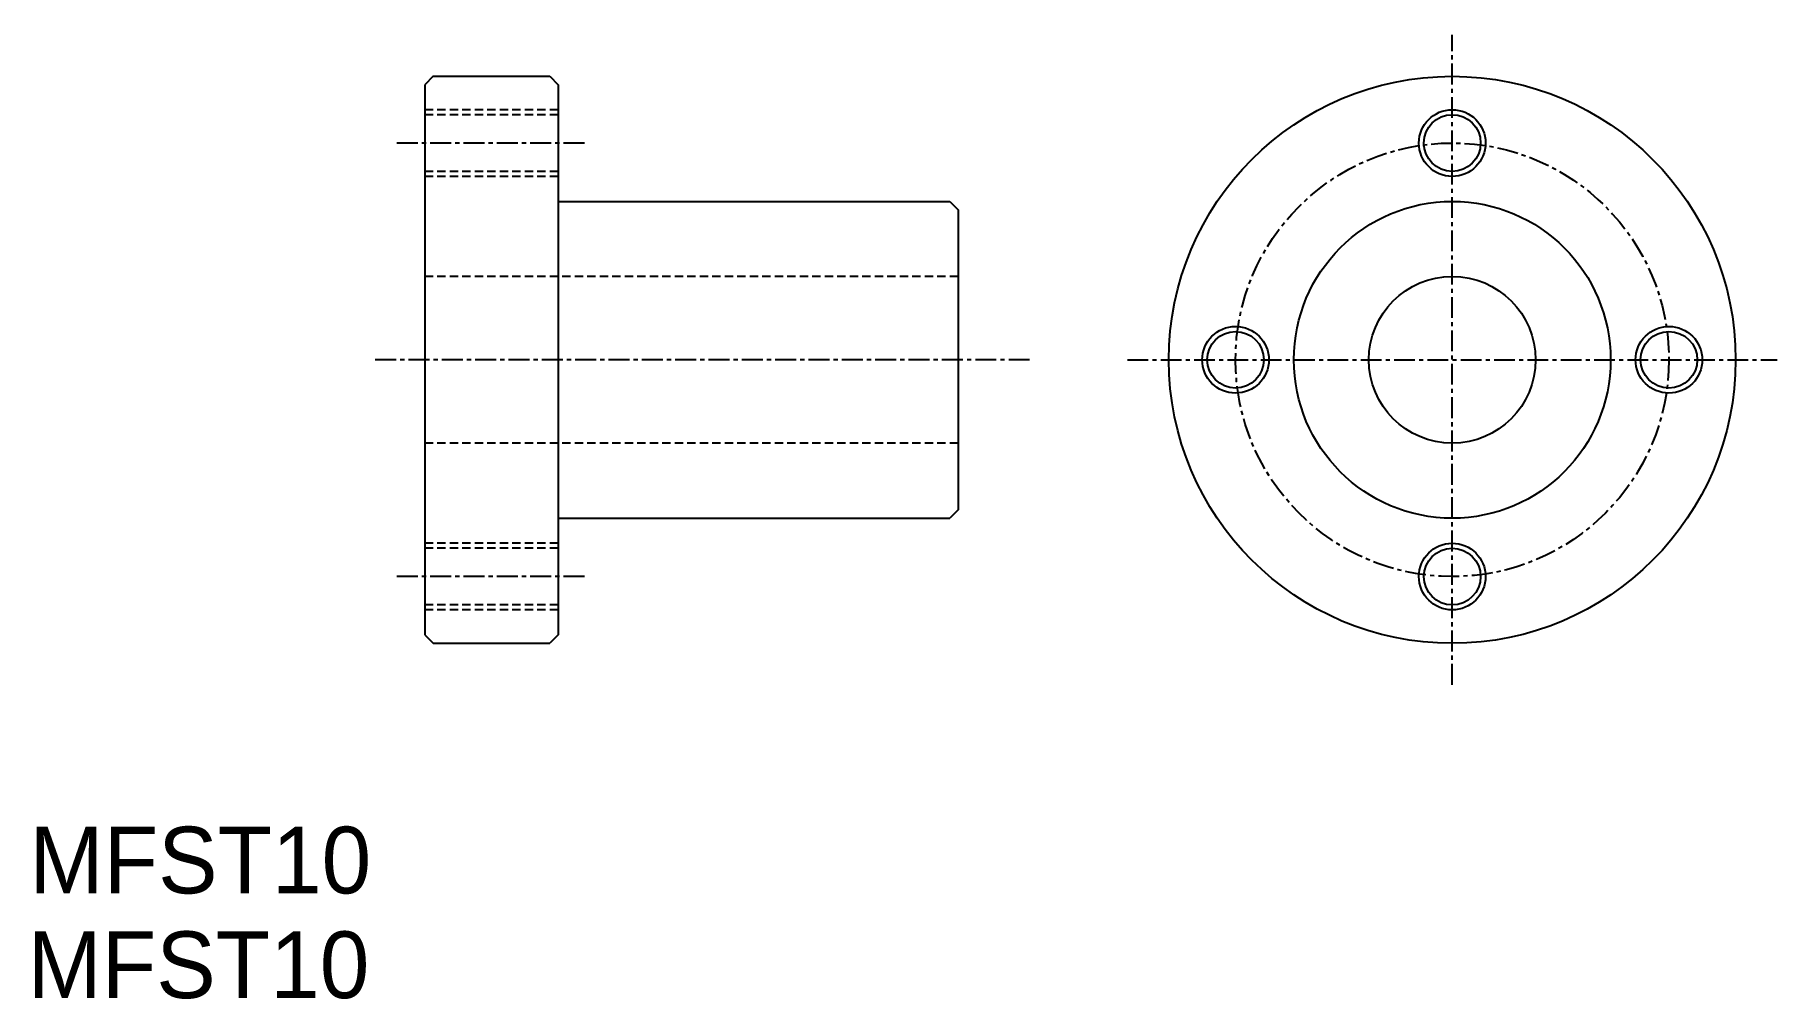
# Model space of a CAD drawing. Extents: x 60 to 165, y 74 to 132.
import ezdxf

# ---------------------------------------------------------------- set-up
doc = ezdxf.new("R2010")
doc.units = 0
doc.linetypes.add('CENTER', pattern=[2, 1.25, -0.25, 0.25, -0.25])
doc.linetypes.add('DASHED', pattern=[0.75, 0.5, -0.25])
doc.layers.get('0').update_dxf_attribs({"linetype": 'CONTINUOUS'})
doc.layers.add('CENTER', color=1, linetype='CENTER')

msp = doc.modelspace()

# ---------------------------------------------------------------- linework, layer by layer
at = {"color": 7, "linetype": 'CONTINUOUS'}
for p, q in [((84.06, 129.79), (83.56, 129.29)), ((84.06, 129.79), (91.06, 129.79)), ((91.06, 129.79), (91.56, 129.29)), ((83.56, 129.29), (83.56, 96.29)), ((91.56, 129.29), (91.56, 96.29)), ((91.56, 122.29), (115.06, 122.29)), ((115.06, 122.29), (115.56, 121.79)), ((115.56, 121.79), (115.56, 103.79)), ((115.56, 103.79), (115.06, 103.29)), ((91.56, 103.29), (115.06, 103.29)), ((83.56, 96.29), (84.06, 95.79)), ((91.56, 96.29), (91.06, 95.79)), ((84.06, 95.79), (91.06, 95.79))]:
    msp.add_line(p, q, dxfattribs=at)
at = {"color": 3, "linetype": 'DASHED'}
for p, q in [((91.56, 127.79), (83.56, 127.79)), ((91.56, 127.49), (83.56, 127.49)), ((91.56, 124.09), (83.56, 124.09)), ((91.56, 123.79), (83.56, 123.79)), ((115.56, 117.79), (83.56, 117.79)), ((115.56, 107.79), (83.56, 107.79)), ((91.56, 101.79), (83.56, 101.79)), ((91.56, 101.49), (83.56, 101.49)), ((91.56, 98.09), (83.56, 98.09)), ((91.56, 97.79), (83.56, 97.79))]:
    msp.add_line(p, q, dxfattribs=at)
at = {"color": 7, "linetype": 'CONTINUOUS'}
for centre, radius in [((145.2, 112.79), 17), ((145.2, 125.79), 1.7), ((145.2, 112.79), 9.5), ((145.2, 112.79), 5), ((132.2, 112.79), 1.7), ((158.2, 112.79), 1.7), ((145.2, 99.79), 1.7)]:
    msp.add_circle(centre, radius, dxfattribs=at)
at = {"color": 3, "linetype": 'CONTINUOUS'}
for centre in [(145.2, 125.79), (132.2, 112.79), (158.2, 112.79), (145.2, 99.79)]:
    msp.add_circle(centre, 2, dxfattribs=at)
at = {"layer": 'CENTER', "color": 1, "linetype": 'CENTER'}
for p, q in [((145.2, 93.3), (145.2, 132.28)), ((93.14, 125.79), (81.66, 125.79)), ((119.84, 112.79), (80.48, 112.79)), ((125.71, 112.79), (164.69, 112.79)), ((93.14, 99.79), (81.66, 99.79))]:
    msp.add_line(p, q, dxfattribs=at)
msp.add_circle((145.2, 112.79), 13, dxfattribs=at)

# ---------------------------------------------------------------- texts
at = {"color": 7, "linetype": 'CONTINUOUS'}
for p in [(59.84, 80.79), (59.73, 74.51)]:
    msp.add_text('MFST10', height=4, dxfattribs=at).set_placement(p)

doc.saveas('drawing.dxf')
